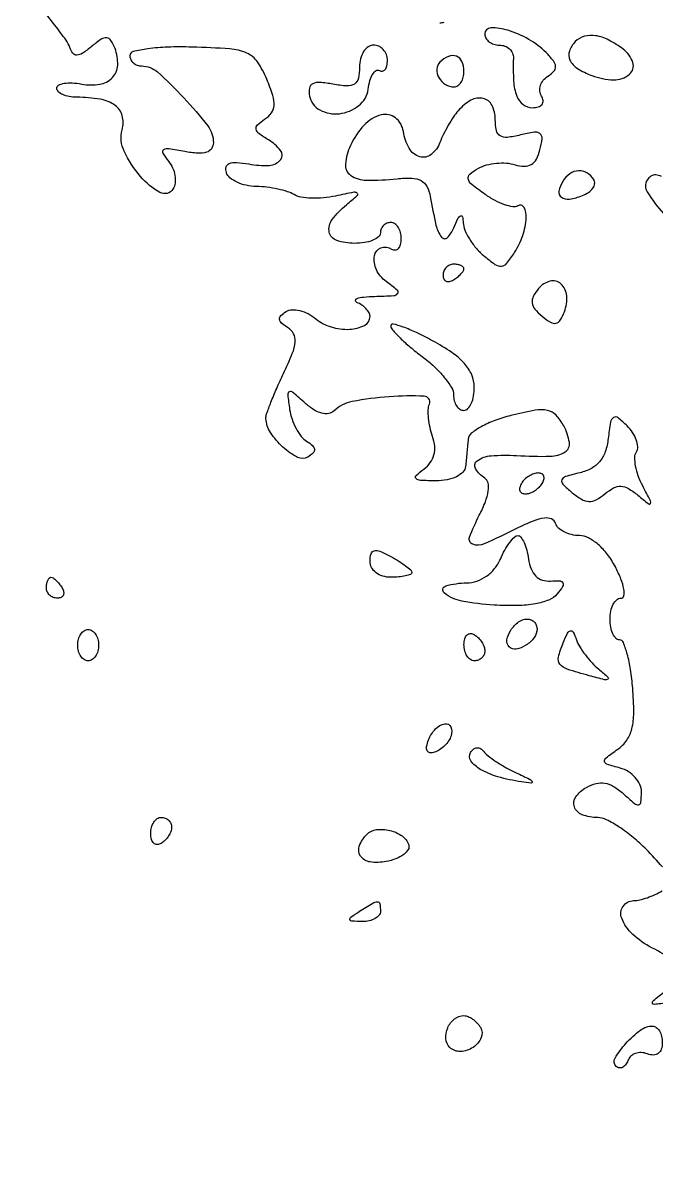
# Model space of a CAD drawing. Extents: x 0 to 4160, y 0 to 3120.
# Drawn here: x 3117.7 to 3178.4, y 1473.2 to 1582.1 of the extents above; entities that cross this region are included whole.
import ezdxf

# ---------------------------------------------------------------- set-up
doc = ezdxf.new("R2010")
doc.units = 0

msp = doc.modelspace()

# ---------------------------------------------------------------- linework, layer by layer
for points in [[(4159.499279, 606.274193, 0.000001), (4159.667734, 974.478125, 0.000057), (4159.806661, 1380.08378, 0.000034), (4159.883999, 1862.25), (4160, 3120), (3296.563358, 3120), (2433.126717, 3120)], [(757.647081, 3119.740147, 0.000002), (520.492565, 3119.487217, 0.4139)], [(1964.75, 0.149832, 0.000016), (2717.930904, 0.232101, 0.000028), (3351.473438, 0.357111)], [(3179.02161, 1501.251059, 0.013423), (3177.47104, 1502.917849, 0.025501), (3176.209433, 1504.078327, 0.028178), (3174.876017, 1505.063542, 0.0292), (3173.654739, 1505.765415, 0.112168), (3172.809017, 1505.972222, -0.085279), (3171.327361, 1506.251911, -0.217557), (3170.571996, 1507.006912, -0.25426), (3170.708682, 1507.971493, -0.105856), (3171.728341, 1508.867848, -0.064431), (3172.653448, 1509.238979, -0.105345), (3173.494264, 1509.275089, -0.095948), (3174.3311, 1508.961719, -0.046521), (3175.249373, 1508.274321, 0.009538), (3176.327458, 1507.335445, 0.200368), (3176.726219, 1507.211258, 0.360396), (3176.953151, 1507.438188, 0.023401), (3177, 1508.438632, 0.107101), (3176.846525, 1509.146906, 0.075848), (3176.400524, 1509.830352, 0.071447), (3175.739159, 1510.385781, 0.075173), (3174.95923, 1510.720913, -0.012698), (3173.69992, 1511.084633, -0.291549), (3173.469911, 1511.359458, -0.267308), (3173.612362, 1511.703154, -0.011116), (3174.724976, 1512.519919, 0.088515), (3175.584759, 1513.383468, 0.0918), (3176.079391, 1514.480589, 0.061223), (3176.26363, 1516.032323, 0.018815), (3176.165052, 1518.392626, 0.018237), (3175.959581, 1520.158492, 0.028958), (3175.642083, 1521.646584, 0.028511), (3175.270427, 1522.749175, 0.306237), (3174.899306, 1523, -0.207855), (3174.555496, 1523.149379, -0.082306), (3174.264171, 1523.5875, -0.062725), (3174.066006, 1524.234342, -0.043025), (3174, 1525, -0.049311), (3174.075664, 1525.765356, -0.069307), (3174.301294, 1526.4125, -0.089481), (3174.634075, 1526.84812, -0.187129), (3175.02568, 1527, 0.357899), (3175.30607, 1527.230188, 0.092635), (3175.313166, 1527.859352, 0.051898), (3175.039931, 1528.819782, 0.024099), (3174.5, 1530, 0.042895), (3173.752338, 1531.184661, 0.051352), (3172.852218, 1532.148282, 0.05869), (3171.914517, 1532.789243, 0.121176), (3171.057653, 1533, -0.057707), (3170.305509, 1533.087098, -0.060898), (3169.607608, 1533.343609, -0.068088), (3169.065758, 1533.722182, -0.12648), (3168.776755, 1534.169734, 0.216926), (3168.385335, 1534.590752, 0.132667), (3167.700863, 1534.680785, 0.064686), (3166.629938, 1534.393372, 0.017839), (3165.039784, 1533.669734, -0.010987), (3161.937106, 1532.206144, -0.192716), (3160.846244, 1532.164637, -0.41925), (3160.534099, 1532.837983, -0.029347), (3161.470653, 1534.943249, 0.026302), (3162.050208, 1536.224968, 0.056415), (3162.328094, 1537.272294, 0.084462), (3162.311166, 1538.045821, 0.209699), (3161.996333, 1538.502266, -0.12095), (3161.100413, 1539.414289, -0.390682), (3161.26162, 1540.173854, -0.138195), (3162.598397, 1540.649909, -0.030837), (3165.045333, 1540.664133, 0.017503), (3168.265052, 1540.597025, 0.137491), (3169.685763, 1541.01701, 0.302302), (3170.094306, 1541.924618, 0.08113), (3169.561596, 1543.5, 0.064656), (3168.82059, 1544.544318, 0.158686), (3168.008602, 1544.998301, 0.095261), (3166.810853, 1545.004416, 0.015035), (3164.5, 1544.5, 0.026993), (3162.960906, 1544.025669, 0.037263), (3161.645625, 1543.426563, 0.041105), (3160.693375, 1542.797124, 0.209155), (3160.4, 1542.25, -0.002449), (3160.350947, 1541.672445, -0.001331), (3160.285313, 1540.963281, -0.001326), (3160.214715, 1540.242275, -0.002101), (3160.15, 1539.625, -0.168595), (3159.893946, 1539.084911, -0.085973), (3159.276503, 1538.641766, -0.067177), (3158.380523, 1538.347991, -0.045702), (3157.310705, 1538.25, -0.010065), (3155.83708, 1538.279668, -0.185782), (3155.415939, 1538.461527, -0.428408), (3155.420102, 1538.764931, -0.029057), (3156.16117, 1539.3759, 0.076819), (3156.776879, 1539.990761, 0.093732), (3157.127405, 1540.724197, 0.088789), (3157.196491, 1541.566883, 0.061797), (3156.988851, 1542.5009, -0.031831), (3156.746764, 1543.347414, -0.029724), (3156.607268, 1544.237399, -0.031041), (3156.5799, 1545.042462, -0.082579), (3156.689786, 1545.60514, 0.510864), (3156.188815, 1546.358309, 0.027814), (3152.849877, 1546.303636, 0.028065), (3149.286343, 1545.844624, 0.149149), (3147.563654, 1544.947042, -0.157297), (3147.049712, 1544.68958, -0.10371), (3146.384284, 1544.725751, -0.076192), (3145.61183, 1545.064312, -0.042625), (3144.793491, 1545.686888, 0.007634), (3143.618318, 1546.718211, 0.278256), (3143.278217, 1546.773881, 0.337701), (3143.116446, 1546.503338, 0.00975), (3143.303884, 1545.090997, 0.044797), (3143.530365, 1544.169409, 0.03996), (3143.92378, 1543.265195, 0.042155), (3144.414121, 1542.507761, 0.08985), (3144.93081, 1542.042762, -0.041966), (3145.499222, 1541.621797, -0.19686), (3145.676417, 1541.264789, -0.222319), (3145.542649, 1540.915311, -0.053586), (3145.040228, 1540.524862, -0.266407), (3144.051898, 1540.492379, -0.064177), (3142.662306, 1541.476146, -0.060974), (3141.463281, 1542.885958, -0.135468), (3141.031803, 1544.216073, -0.096469), (3141.098633, 1544.664452, -0.007942), (3141.512652, 1545.777251, -0.010401), (3142.059481, 1547.096784, -0.007825), (3142.713394, 1548.525171, 0.014698), (3143.559482, 1550.442537, 0.074443), (3143.833772, 1551.575308, 0.149298), (3143.673081, 1552.338762, 0.129051), (3143.106631, 1552.934098, -0.041445), (3142.525128, 1553.363822, -0.190797), (3142.337345, 1553.729438, -0.224707), (3142.464836, 1554.084579, -0.057687), (3142.956251, 1554.472961, -0.131598), (3143.528287, 1554.644837, -0.067611), (3144.277957, 1554.565962, -0.059893), (3145.080848, 1554.264221, -0.055331), (3145.813013, 1553.774336, 0.103363), (3147.273889, 1552.987161, 0.082635), (3149.052446, 1552.76667, 0.106467), (3150.472832, 1553.134938, 0.283492), (3151, 1553.989991, 0.125101), (3150.908536, 1554.34983, 0.062576), (3150.632812, 1554.733765, 0.056215), (3150.22807, 1555.082137, 0.053764), (3149.75, 1555.337719, -0.287044), (3149.608729, 1555.532206, -0.339119), (3149.731144, 1555.717133, -0.060026), (3150.38505, 1555.858047, -0.016378), (3151.44113, 1555.921053, 0.006669), (3153.266839, 1555.994437, 0.218867), (3153.64768, 1556.194865, 0.404406), (3153.611256, 1556.515286, 0.01441), (3152.538354, 1557.348296, -0.126879), (3151.615394, 1558.473406, -0.152078), (3151.434809, 1559.825631, -0.269414), (3152.049251, 1560.561951, -0.229567), (3153.069098, 1560.457295, 0.153598), (3153.42208, 1560.36763, 0.191518), (3153.726548, 1560.50893, 0.129571), (3153.932339, 1560.885513, 0.06068), (3154, 1561.440983, 0.062283), (3153.925455, 1562.037096, 0.080552), (3153.70625, 1562.542039, 0.097988), (3153.381379, 1562.879982, 0.153634), (3153, 1563, 0.099038), (3152.618362, 1562.923658, 0.097945), (3152.29375, 1562.70625, 0.097945), (3152.076342, 1562.381638, 0.099038), (3152, 1562, -0.226478), (3151.817169, 1561.617064, -0.074992), (3151.265625, 1561.29375, -0.057076), (3150.457356, 1561.073116, -0.038131), (3149.5, 1561, -0.081271), (3147.813844, 1561.275893, -0.267855), (3147.096248, 1562.089131, -0.216069), (3147.370612, 1563.282302, -0.058726), (3148.75, 1564.707887, 0.00907), (3149.78223, 1565.582075, 0.467792), (3149.77641, 1565.813603, 0.219414), (3149.444572, 1565.89431, 0.004387), (3147.704011, 1565.537535, -0.030242), (3146.547081, 1565.362108, -0.030681), (3145.383034, 1565.328718, -0.032233), (3144.372051, 1565.427204, -0.09832), (3143.729094, 1565.667429, 0.062165), (3143.108899, 1565.951416, 0.023157), (3142.180657, 1566.197284, 0.022521), (3141.132778, 1566.374558, 0.025312), (3140.113335, 1566.448024, -0.048879), (3139.149015, 1566.563328, -0.054984), (3138.26487, 1566.862758, -0.062716), (3137.585834, 1567.29006, -0.140583), (3137.24262, 1567.786899, -0.148001), (3137.225773, 1568.324635, -0.240354), (3137.525356, 1568.656506, -0.110762), (3138.21651, 1568.7568, -0.025722), (3139.3881, 1568.606069, 0.056021), (3141.351048, 1568.473447, 0.214011), (3142.420632, 1569.011556, 0.350857), (3142.427934, 1569.909284, 0.093206), (3141.271032, 1570.920243, -0.024752), (3140.361162, 1571.518702, -0.191792), (3140.095813, 1571.941448, -0.255029), (3140.232037, 1572.355468, -0.043104), (3140.909577, 1572.889345, 0.087225), (3141.560745, 1573.502342, 0.148312), (3141.813076, 1574.199883, 0.091315), (3141.687623, 1575.163172, 0.02027), (3141.111859, 1576.72995, 0.051245), (3140.212051, 1578.396395, 0.142755), (3139.196428, 1579.234118, 0.084036), (3137.563465, 1579.631019, 0.010801), (3133.952282, 1579.808665, 0.014936), (3131.629517, 1579.803286, 0.02628), (3129.717076, 1579.640851, 0.02535), (3128.302963, 1579.371865, 0.345919), (3128, 1578.986356, 0.115003), (3128.087698, 1578.610112, 0.100407), (3128.335385, 1578.289742, 0.093526), (3128.705739, 1578.074729, 0.085078), (3129.141737, 1578, -0.184356), (3130.630374, 1577.43181, -0.022731), (3133.160163, 1574.955625, -0.023465), (3135.452482, 1572.254605, -0.165694), (3136, 1570.647774, -0.154584), (3135.818214, 1570.07384, -0.166061), (3135.343654, 1569.729138, -0.09331), (3134.510257, 1569.634561, -0.028681), (3133.25, 1569.799868, 0.010425), (3131.727635, 1570.056371, 0.171851), (3131.229592, 1569.958362, 0.418119), (3131.150131, 1569.639271, 0.035558), (3131.692798, 1568.877658, -0.067668), (3132.092121, 1568.233647, -0.064777), (3132.312422, 1567.496834, -0.069649), (3132.328197, 1566.782712, -0.109582), (3132.127166, 1566.205759, -0.399944), (3130.882202, 1565.879492, -0.089708), (3129.011379, 1567.403364, -0.068162), (3127.445929, 1569.833913, -0.174711), (3127.2603, 1571.887387, 0.128261), (3127.261173, 1573.23187, 0.175358), (3126.581547, 1574.221735, 0.115011), (3125.145194, 1574.817076, 0.041001), (3122.918213, 1575, -0.042963), (3122.183863, 1575.063216, -0.062657), (3121.563475, 1575.253015, -0.082223), (3121.14324, 1575.532031, -0.208077), (3121, 1575.861328, -0.276727), (3121.177138, 1576.156879, -0.080728), (3121.699942, 1576.335839, -0.056152), (3122.469605, 1576.379381, -0.033315), (3123.382783, 1576.267158, 0.087156), (3125.107248, 1576.241273, 0.165689), (3126.319618, 1576.883673, 0.178984), (3126.830254, 1578.088326, 0.103648), (3126.57678, 1579.660511, 0.045955), (3126.188028, 1580.448614, 0.237088), (3125.786928, 1580.697363, 0.173037), (3125.256748, 1580.560211, 0.023564), (3124.325546, 1579.862624, -0.023749), (3123.461618, 1579.215931, -0.137286), (3122.925965, 1579.037102, -0.244269), (3122.545618, 1579.211447, -0.0845), (3122.250664, 1579.760145, 0.074809), (3121.884005, 1580.474911, 0.009043), (3120.823156, 1581.89558, 0.010583), (3119.488023, 1583.544418, 0.008532)], [(3157.681911, 1582.143539, 0.093419), (3158.102639, 1582.20088, 0.218217)], [(3178.909888, 1567.397841, 0.11548), (3178.361346, 1567.558972, 0.159243), (3177.908227, 1567.438399, 0.11078), (3177.535191, 1567.05694, 0.289899), (3177.547334, 1565.927886, 0.035276), (3179.108632, 1563.855254, 0.039321)], [(3180.193698, 1492.26258, 0.018172), (3178, 1493.5, -0.06686), (3176.161284, 1494.787222, -0.114689), (3175.112632, 1496.326215, -0.245172), (3175.240192, 1497.469492, -0.246459), (3176.25, 1498.015313, 0.054858), (3176.833726, 1498.086797, 0.025757), (3177.56493, 1498.299407, 0.025154), (3178.316197, 1498.603632, 0.032225), (3178.97104, 1498.96094, 0.12839)], [(3179.5, 1488.222745, -0.006849), (3178.235859, 1488.065117, -0.382027), (3178.056917, 1488.192725, -0.28263), (3178.139446, 1488.434132, -0.005031), (3179.25, 1489.332988, 0.037471)]]:
    msp.add_lwpolyline(points, format="xyb")
for points in [[(3162, 1581.067388, 0.129233), (3162.106997, 1580.660332, 0.100705), (3162.407986, 1580.313545, 0.088912), (3162.858236, 1580.080346, 0.075275), (3163.388889, 1580, -0.089488), (3163.915592, 1579.904972, -0.098504), (3164.356155, 1579.632812, -0.103987), (3164.642263, 1579.226769, -0.111386), (3164.731355, 1578.75, 0.024006), (3164.755372, 1576.542757, 0.07726), (3165.065104, 1575.111337, 0.137568), (3165.667292, 1574.303768, 0.165652), (3166.559017, 1574, 0.070322), (3167.121579, 1574.079515, 0.157517), (3167.475386, 1574.318099, 0.194944), (3167.579004, 1574.67847, 0.112596), (3167.430902, 1575.111803, -0.115305), (3167.267915, 1575.597154, -0.10043), (3167.324639, 1576.131264, -0.093433), (3167.593382, 1576.632305, -0.084848), (3168.034064, 1577.021053, 0.064839), (3168.614733, 1577.493575, 0.211256), (3168.77718, 1577.950137, 0.149706), (3168.567131, 1578.488881, 0.029117), (3167.86554, 1579.277318, 0.06578), (3166.209428, 1580.546858, 0.056673), (3164.196352, 1581.420445, 0.078267), (3162.572512, 1581.649264, 0.409469)], [(3170.666667, 1580.333333, 0.11212), (3170.096459, 1579.428048, 0.200648), (3170.14595, 1578.564569, 0.140799), (3170.859619, 1577.771981, 0.048981), (3172.25, 1577.082941, 0.084355), (3174.332603, 1576.673969, 0.182443), (3175.850954, 1577.203086, 0.308252), (3176.170732, 1578.329821, 0.151166), (3175.26109, 1579.599845, 0.04197), (3173.86391, 1580.486161, 0.080951), (3172.609714, 1580.901596, 0.107715), (3171.537074, 1580.841153, 0.129341)], [(3150, 1577.883423, -0.053598), (3149.885136, 1576.814973, -0.199518), (3149.506536, 1576.271025, -0.159205), (3148.787691, 1576.085083, -0.031571), (3147.4516, 1576.254003, 0.0263), (3146.188108, 1576.427286, 0.139088), (3145.508998, 1576.294782, 0.240113), (3145.203522, 1575.876164, 0.08756), (3145.215295, 1575.12058, 0.224721), (3146.191468, 1573.788325, 0.153888), (3148.062972, 1573.426523, 0.140539), (3149.927137, 1574.200794, 0.19151), (3150.821494, 1575.764831, -0.03446), (3150.99937, 1576.599769, -0.066212), (3151.27234, 1577.226058, -0.112569), (3151.589478, 1577.554787, -0.291001), (3151.904828, 1577.55882, 0.183717), (3152.193137, 1577.503314, 0.186973), (3152.442876, 1577.653991, 0.11303), (3152.611913, 1578.019526, 0.052058), (3152.666667, 1578.543989, 0.090405), (3152.565332, 1579.099859, 0.09549), (3152.275, 1579.572297, 0.099688), (3151.842022, 1579.888406, 0.108399), (3151.333333, 1580, 0.156218), (3150.824806, 1579.837143, 0.097503), (3150.391667, 1579.378255, 0.079665), (3150.099302, 1578.692786, 0.061116)], [(3157.693853, 1578.36052, 0.191124), (3157.401415, 1577.683432, 0.139481), (3157.603969, 1576.880661, 0.123736), (3158.230079, 1576.235684, 0.139398), (3159.059017, 1576, 0.156819), (3159.417907, 1576.1154, 0.097386), (3159.723586, 1576.440625, 0.079459), (3159.929934, 1576.926402, 0.06085), (3160, 1577.5, 0.103624), (3159.806289, 1578.424643, 0.202875), (3159.269246, 1578.932483, 0.1934), (3158.508765, 1578.913511, 0.094876)], [(3159.449574, 1573.711963, 0.031865), (3158.996745, 1573.1168, 0.016244), (3158.502057, 1572.317524, 0.016071), (3158.043659, 1571.457272, 0.023164), (3157.699048, 1570.666842, -0.132795), (3156.863941, 1569.518722, -0.247338), (3155.764336, 1569.303882, -0.192981), (3154.74726, 1570.115092, -0.092595), (3154.194615, 1571.720225, 0.191772), (3153.434606, 1573.029734, 0.235278), (3152.065943, 1573.312645, 0.142062), (3150.424711, 1572.327617, 0.080293), (3149.127975, 1570.381529, 0.083503), (3148.653237, 1568.60344, 0.267128), (3149.143523, 1567.528096, 0.154968), (3150.64324, 1567.041962, 0.028477), (3153.58654, 1567.192098, -0.033934), (3155.010966, 1567.249196, -0.115606), (3155.902725, 1567.013908, -0.15331), (3156.454285, 1566.454557, -0.076085), (3156.773007, 1565.5, 0.012781), (3157.319891, 1562.744719, 0.106649), (3157.851461, 1561.597774, 0.457866), (3158.416448, 1561.560683, 0.097175), (3159.03705, 1562.5, -0.013289), (3159.424978, 1563.376452, -0.161618), (3159.675721, 1563.638302, -0.496607), (3159.853551, 1563.55561, -0.04195), (3159.929715, 1562.972241, 0.08813), (3160.087171, 1562.273949, 0.038773), (3160.521982, 1561.428648, 0.036809), (3161.135193, 1560.580832, 0.040756), (3161.847246, 1559.86282, 0.021849), (3162.96934, 1558.984009, 0.179014), (3163.586192, 1558.815653, 0.204432), (3164.118494, 1559.100359, 0.029533), (3164.847246, 1560.12701, 0.05695), (3165.624175, 1561.758343, 0.065152), (3165.968175, 1563.450349, 0.14178), (3165.755605, 1564.441696, 0.432096), (3165.162968, 1564.60072, -0.1804), (3164.689578, 1564.506426, -0.043423), (3163.900647, 1564.70547, -0.039077), (3162.977245, 1565.109055, -0.030223), (3162.041113, 1565.683757, -0.014717), (3160.755678, 1566.641707, -0.164229), (3160.412937, 1567.170162, -0.290577), (3160.563955, 1567.632423, -0.044842), (3161.398324, 1568.203037, -0.063207), (3162.162793, 1568.51189, -0.040942), (3163.103169, 1568.679004, -0.040751), (3164.06531, 1568.691108, -0.059684), (3164.896215, 1568.53294, 0.069328), (3165.774216, 1568.383223, 0.143956), (3166.440558, 1568.557267, 0.135661), (3166.932011, 1569.074661, 0.058626), (3167.281172, 1569.9672, 0.036681), (3167.480294, 1571.04645, 0.263915), (3167.278575, 1571.514472, 0.203587), (3166.720873, 1571.654565, 0.022585), (3165.405136, 1571.386835, -0.032096), (3164.139546, 1571.154268, -0.170788), (3163.463607, 1571.305953, -0.206555), (3163.10542, 1571.824654, -0.049283), (3163, 1572.891592, 0.115758), (3162.687623, 1574.222778, 0.224338), (3161.848592, 1574.885384, 0.188016), (3160.672516, 1574.714111, 0.085299)], [(3169.458881, 1566.933469, 0.090929), (3169.097236, 1566.007154, 0.293297), (3169.331179, 1565.420991, 0.198234), (3170.098343, 1565.242116, 0.051066), (3171.351128, 1565.581246, 0.058024), (3171.936706, 1565.887837, 0.088757), (3172.345007, 1566.287969, 0.118962), (3172.516149, 1566.714419, 0.176398), (3172.435239, 1567.104785, 0.117266), (3171.781683, 1567.756199, 0.153127), (3170.967766, 1567.960907, 0.143063), (3170.141115, 1567.666913, 0.098146)], [(3158, 1557.940983, 0.108972), (3158.078288, 1557.586039, 0.182303), (3158.29375, 1557.3746, 0.161196), (3158.6179, 1557.343488, 0.082592), (3159, 1557.5, 0.029505), (3159.382774, 1557.768994, 0.035638), (3159.70625, 1558.066025, 0.038439), (3159.934461, 1558.34829, 0.151918), (3160, 1558.559017, 0.210953), (3159.92554, 1558.727648, 0.081139), (3159.70625, 1558.870461, 0.061769), (3159.382849, 1558.967655, 0.042167), (3159, 1559, 0.105053), (3158.618444, 1558.918938, 0.099167), (3158.29375, 1558.688914, 0.09642), (3158.076123, 1558.345238, 0.093332)], [(3167.145287, 1556.67506, 0.053861), (3166.643804, 1555.918095, 0.151481), (3166.533311, 1555.299708, 0.143237), (3166.790597, 1554.705145, 0.046316), (3167.475836, 1554.020055, 0.034716), (3168.288632, 1553.435708, 0.190709), (3168.810245, 1553.342393, 0.211081), (3169.221727, 1553.633627, 0.04313), (3169.620949, 1554.454593, 0.111839), (3169.841853, 1555.981724, 0.192473), (3169.280203, 1557.117081, 0.25209), (3168.235324, 1557.369703, 0.156612)], [(3153, 1553.10498, 0.183302), (3153.150707, 1552.707703, 0.017296), (3153.88125, 1551.938684, 0.020346), (3154.850864, 1551.06082, 0.014614), (3156, 1550.158121, -0.029124), (3157.148244, 1549.200995, -0.033717), (3158.11875, 1548.159831, -0.035923), (3158.802943, 1547.183118, -0.135636), (3159, 1546.470063, 0.066237), (3159.074774, 1545.908099, 0.083387), (3159.29375, 1545.431831, 0.099298), (3159.618654, 1545.113292, 0.145402), (3160, 1545, 0.210171), (3160.381724, 1545.167869, 0.081936), (3160.703827, 1545.660938, 0.062295), (3160.92155, 1546.388601, 0.042517), (3160.991751, 1547.25, 0.103125), (3160.746914, 1548.403288, 0.080471), (3160.048361, 1549.480497, 0.058855), (3158.829005, 1550.54418, 0.025607), (3156.991751, 1551.666921, 0.013284), (3155.460151, 1552.446409, 0.024611), (3154.172577, 1552.983206, 0.025907), (3153.214801, 1553.273176, 0.487062)], [(3173.816863, 1542.294112, -0.05259), (3173.532345, 1541.029297, -0.091124), (3173.009889, 1540.091079, -0.096956), (3172.214224, 1539.437525, -0.066277), (3171.117272, 1539.022145, 0.014324), (3169.727388, 1538.654984, 0.231525), (3169.380327, 1538.336845, 0.299666), (3169.467247, 1537.925985, 0.021826), (3170.367272, 1537.110154, 0.040432), (3171.266007, 1536.479462, 0.124623), (3171.97353, 1536.273623, 0.13345), (3172.664399, 1536.435519, 0.049342), (3173.5, 1537, -0.050171), (3174.337206, 1537.563552, -0.133918), (3175.032619, 1537.723415, -0.12344), (3175.748642, 1537.512912, -0.039567), (3176.66372, 1536.872445, 0.005749), (3177.693385, 1536.042757, 0.473771), (3177.868666, 1536.08161, 0.240487), (3177.867572, 1536.340083, 0.003337), (3177.117476, 1537.770667, -0.035933), (3176.699446, 1538.712412, -0.040972), (3176.442127, 1539.664258, -0.045176), (3176.365822, 1540.492784, -0.139678), (3176.517514, 1541.028338, 0.154318), (3176.640744, 1541.516329, 0.07114), (3176.508615, 1542.165122, 0.060394), (3176.158, 1542.866455, 0.050335), (3175.630621, 1543.512236, 0.028292), (3174.761415, 1544.288273, 0.326865), (3174.330806, 1544.305689, 0.205327), (3174.04181, 1543.859112, 0.013289)], [(3165.5, 1538, 0.076764), (3165.338175, 1537.617617, 0.154201), (3165.357263, 1537.29375, 0.186277), (3165.550471, 1537.079239, 0.117858), (3165.881966, 1537, 0.085235), (3166.310186, 1537.073533, 0.053414), (3166.769763, 1537.29375, 0.051777), (3167.189439, 1537.617474, 0.064269), (3167.5, 1538, 0.076764), (3167.661825, 1538.382383, 0.154201), (3167.642737, 1538.70625, 0.186277), (3167.449529, 1538.920761, 0.117858), (3167.118034, 1539, 0.085235), (3166.689814, 1538.926467, 0.053414), (3166.230237, 1538.70625, 0.051777), (3165.810561, 1538.382526, 0.064269)], [(3166.180933, 1530.75, 0.059266), (3166.433089, 1529.800913, 0.102146), (3166.880472, 1529.120533, 0.118371), (3167.508023, 1528.735862, 0.099118), (3168.285568, 1528.644736, -0.027409), (3169.169815, 1528.667839, -0.272107), (3169.471948, 1528.478403, -0.272068), (3169.453461, 1528.122247, -0.027403), (3168.926635, 1527.4116, -0.123656), (3168.126345, 1526.82563, -0.052806), (3166.842597, 1526.455878, -0.039921), (3165.104527, 1526.290048, -0.019588), (3162.880586, 1526.343096, -0.030027), (3159.801727, 1526.723892, -0.125329), (3158.118862, 1527.500686, -0.60515), (3158.254793, 1528.173301, -0.067687), (3160.258137, 1528.471622, 0.07944), (3161.2374, 1528.640934, 0.071301), (3162.1556, 1529.109791, 0.069081), (3162.929583, 1529.834336, 0.066849), (3163.487128, 1530.75, -0.024123), (3163.915827, 1531.611645, -0.032908), (3164.387951, 1532.339062, -0.034546), (3164.838397, 1532.862534, -0.200414), (3165.167578, 1533, -0.241916), (3165.456193, 1532.851678, -0.049591), (3165.751246, 1532.339062, -0.042024), (3166.007817, 1531.611832, -0.028479)], [(3155, 1529.464816, -0.305107), (3154.878661, 1529.28448, -0.039496), (3154.4125, 1529.13654, -0.03519), (3153.766528, 1529.033616, -0.021917), (3153, 1529, -0.072129), (3152.221142, 1529.112943, -0.09192), (3151.575694, 1529.441898, -0.10511), (3151.151382, 1529.938882, -0.124952), (3151, 1530.535184, -0.067049), (3151.09693, 1531.254769, -0.275318), (3151.401388, 1531.547449, -0.158653), (3151.955954, 1531.499454, -0.0226), (3153, 1531, -0.016854), (3153.766136, 1530.556135, -0.02397), (3154.4125, 1530.107513, -0.021557), (3154.895152, 1529.702815, -0.210508)], [(3121.5, 1528, -0.082592), (3121.656512, 1527.6179, -0.161196), (3121.6254, 1527.29375, -0.182303), (3121.413961, 1527.078288, -0.108972), (3121.059017, 1527, -0.093332), (3120.654762, 1527.076123, -0.09642), (3120.311086, 1527.29375, -0.099167), (3120.081062, 1527.618444, -0.105053), (3120, 1528, -0.042167), (3120.032345, 1528.382849, -0.061769), (3120.129539, 1528.70625, -0.081139), (3120.272352, 1528.92554, -0.210953), (3120.440983, 1529, -0.151918), (3120.65171, 1528.934461, -0.038439), (3120.933975, 1528.70625, -0.035638), (3121.231006, 1528.382774, -0.029505)], [(3167, 1524.059017, -0.161033), (3166.724195, 1523.224864, -0.089687), (3165.935284, 1522.48511, -0.09984), (3165.010153, 1522.120596, -0.245171), (3164.333333, 1522.333333, -0.245171), (3164.120596, 1523.010153, -0.09984), (3164.48511, 1523.935284, -0.089687), (3165.224864, 1524.724195, -0.161033), (3166.059017, 1525, -0.099038), (3166.418132, 1524.928163, -0.097945), (3166.723586, 1524.723586, -0.097945), (3166.928163, 1524.418132, -0.099038)], [(3125, 1522.5, -0.064853), (3124.925306, 1521.926543, -0.082425), (3124.70625, 1521.440625, -0.098894), (3124.381354, 1521.115568, -0.148195), (3124, 1521, -0.148195), (3123.618646, 1521.115568, -0.098894), (3123.29375, 1521.440625, -0.082425), (3123.074694, 1521.926543, -0.064853), (3123, 1522.5, -0.064853), (3123.074694, 1523.073457, -0.082425), (3123.29375, 1523.559375, -0.098894), (3123.618646, 1523.884432, -0.148195), (3124, 1524, -0.148195), (3124.381354, 1523.884432, -0.098894), (3124.70625, 1523.559375, -0.082425), (3124.925306, 1523.073457, -0.064853)], [(3172.912229, 1520.198221, -0.010083), (3173.792077, 1519.44668, -0.48715), (3173.779379, 1519.2451, -0.21465), (3173.472353, 1519.189747, -0.004894), (3172, 1519.572449, -0.012329), (3169.888554, 1520.199645, -0.146724), (3169.194784, 1520.679153, -0.23453), (3169.04728, 1521.358114, -0.036158), (3169.492886, 1522.706872, -0.015154), (3169.919445, 1523.657752, -0.227471), (3170.196157, 1523.877645, -0.347121), (3170.456659, 1523.753709, -0.027391), (3170.778654, 1523, 0.050251), (3171.100906, 1522.331856, 0.025258), (3171.630536, 1521.558227, 0.024796), (3172.264299, 1520.806418, 0.033529)], [(3162, 1521.940983, -0.105429), (3161.923444, 1521.581949, -0.099231), (3161.70625, 1521.276414, -0.096318), (3161.381732, 1521.071618, -0.092995), (3161, 1521, -0.153634), (3160.618621, 1521.120018, -0.097988), (3160.29375, 1521.457961, -0.080552), (3160.074545, 1521.962904, -0.062283), (3160, 1522.559017, -0.066118), (3160.073267, 1523.110654, -0.138808), (3160.29375, 1523.478525, -0.191142), (3160.620352, 1523.607943, -0.139169), (3161, 1523.5, -0.06081), (3161.382515, 1523.193797, -0.051032), (3161.70625, 1522.7871, -0.053229), (3161.926698, 1522.346558, -0.089642)], [(3158.770833, 1513.8125, -0.068669), (3158.531882, 1513.328838, -0.047422), (3158.142248, 1512.857485, -0.047417), (3157.670725, 1512.467931, -0.068602), (3157.18682, 1512.22894, -0.108271), (3156.74444, 1512.181849, -0.257062), (3156.482386, 1512.366128, -0.161356), (3156.426249, 1512.780247, -0.045328), (3156.606309, 1513.41644, -0.096137), (3157.266086, 1514.473274, -0.16139), (3158.175124, 1514.971061, -0.352314), (3158.738788, 1514.665692, -0.181604)], [(3165, 1510.273661, -0.005021), (3166.274447, 1509.661032, -0.149171), (3166.532441, 1509.41861, -0.607727), (3166.447264, 1509.28625, -0.013737), (3165.5, 1509.401099, -0.03189), (3163.252211, 1509.884627, -0.062037), (3161.56406, 1510.597486, -0.1052), (3160.660571, 1511.411096, -0.304314), (3160.630744, 1512.211548, -0.087599), (3160.916877, 1512.532358, -0.144373), (3161.251666, 1512.666448, -0.156314), (3161.586434, 1512.593017, -0.107806), (3161.875, 1512.329093, 0.075176), (3162.274777, 1511.912878, 0.018421), (3163.050781, 1511.360481, 0.018453), (3163.9971, 1510.786916, 0.017487)], [(3132, 1505.059017, -0.089642), (3131.926698, 1504.653442, -0.053229), (3131.70625, 1504.2129, -0.051032), (3131.382515, 1503.806203, -0.06081), (3131, 1503.5, -0.139169), (3130.620352, 1503.392057, -0.191142), (3130.29375, 1503.521475, -0.138808), (3130.073267, 1503.889346, -0.066118), (3130, 1504.440983, -0.062283), (3130.074545, 1505.037096, -0.080552), (3130.29375, 1505.542039, -0.097988), (3130.618621, 1505.879982, -0.153634), (3131, 1506, -0.092995), (3131.381732, 1505.928382, -0.096318), (3131.70625, 1505.723586, -0.099231), (3131.923444, 1505.418051, -0.105429)], [(3154.708944, 1503.37457, -0.220504), (3154.656139, 1502.907948, -0.096473), (3154.226902, 1502.437002, -0.068949), (3153.487768, 1502.031609, -0.043804), (3152.54181, 1501.763242, -0.081093), (3151.019109, 1501.722041, -0.208141), (3150.096749, 1502.281473, -0.24936), (3149.974463, 1503.243625, -0.106162), (3150.701236, 1504.367903, -0.166936), (3151.630648, 1504.822117, -0.091936), (3152.907887, 1504.7459, -0.091361), (3154.079921, 1504.215209, -0.1619)], [(3152, 1497, -0.17131), (3151.865757, 1496.619685, -0.095191), (3151.485938, 1496.298248, -0.075283), (3150.919445, 1496.083567, -0.055234), (3150.25, 1496.015313, -0.011938), (3149.271084, 1496.047261, -0.327416), (3149.083458, 1496.201904, -0.309569), (3149.169589, 1496.436556, -0.011213), (3150, 1497, -0.007234), (3151.26282, 1497.790433, -0.137048), (3151.707705, 1497.914708, -0.364836), (3151.938046, 1497.720828, -0.042895)], [(3161.569098, 1485.888197, -0.242435), (3161.647193, 1484.887512, -0.148231), (3160.874057, 1483.954807, -0.136073), (3159.658755, 1483.560325, -0.210212), (3158.645492, 1483.954508, -0.179592), (3158.259829, 1484.795421, -0.123902), (3158.440872, 1485.837974, -0.121276), (3159.099376, 1486.686693, -0.168972), (3160, 1487, -0.102698), (3160.387745, 1486.91951, -0.051819), (3160.824734, 1486.673408, -0.048363), (3161.240856, 1486.313489, -0.051914)], [(3179, 1484.393011, -0.078542), (3178.901426, 1483.769352, -0.157), (3178.612385, 1483.368717, -0.164147), (3178.154409, 1483.222537, -0.087719), (3177.564608, 1483.336834, 0.081369), (3176.984042, 1483.456956, 0.093767), (3176.425224, 1483.375159, 0.103219), (3175.975244, 1483.106626, 0.121348), (3175.701512, 1482.693823, -0.069114), (3175.48711, 1482.284024, -0.121154), (3175.198368, 1482.036028, -0.158954), (3174.883819, 1481.98745, -0.146702), (3174.589286, 1482.130952, -0.352865), (3174.47198, 1482.919654, -0.050547), (3175.506912, 1484.333716, -0.048807), (3176.905233, 1485.611651, -0.162126), (3178.071429, 1486, -0.168892), (3178.425691, 1485.876822, -0.094677), (3178.727232, 1485.527947, -0.07535), (3178.931135, 1485.007716, -0.05584)]]:
    msp.add_lwpolyline(points, format="xyb", close=True)

doc.saveas('drawing.dxf')
